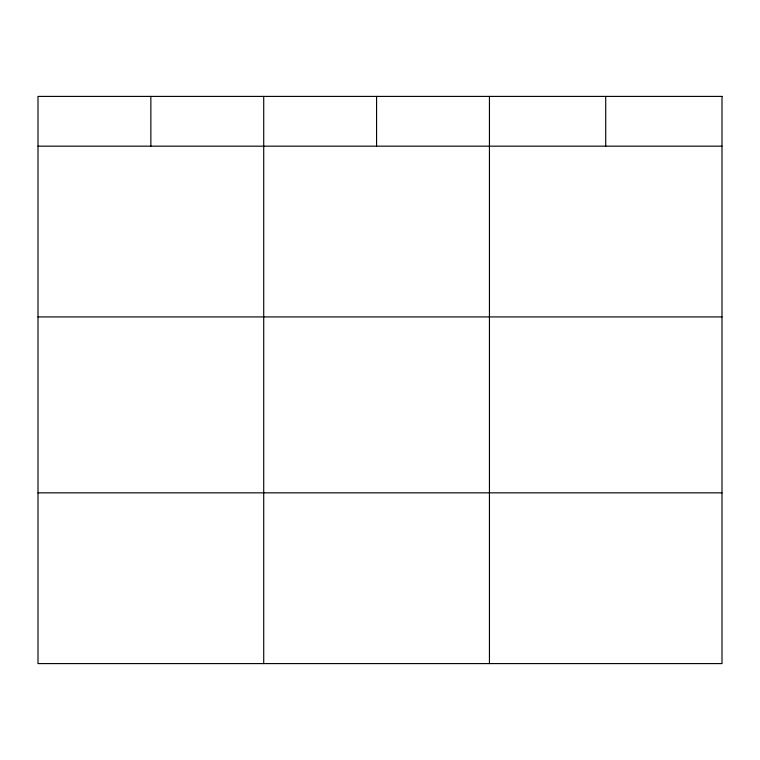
<?xml version="1.0" encoding="UTF-8"?>
<svg xmlns="http://www.w3.org/2000/svg" width="760" height="760" viewBox="0 0 760 760"><rect width="100%" height="100%" fill="white"/><g stroke="black" fill="none" stroke-linecap="round" stroke-linejoin="round"><path stroke-width="1.14" d="M38 146.167L722 146.167M38 316.92L722 316.92M38 492.841L722 492.841M605.72 96.406L605.72 146.167M489.44 96.406L489.44 663.594M376.58 96.406L376.58 146.167M263.72 96.406L263.72 663.594M150.86 96.406L150.86 146.167M722 96.406L38 96.406L38 663.594L722 663.594L722 96.406"/></g></svg>
